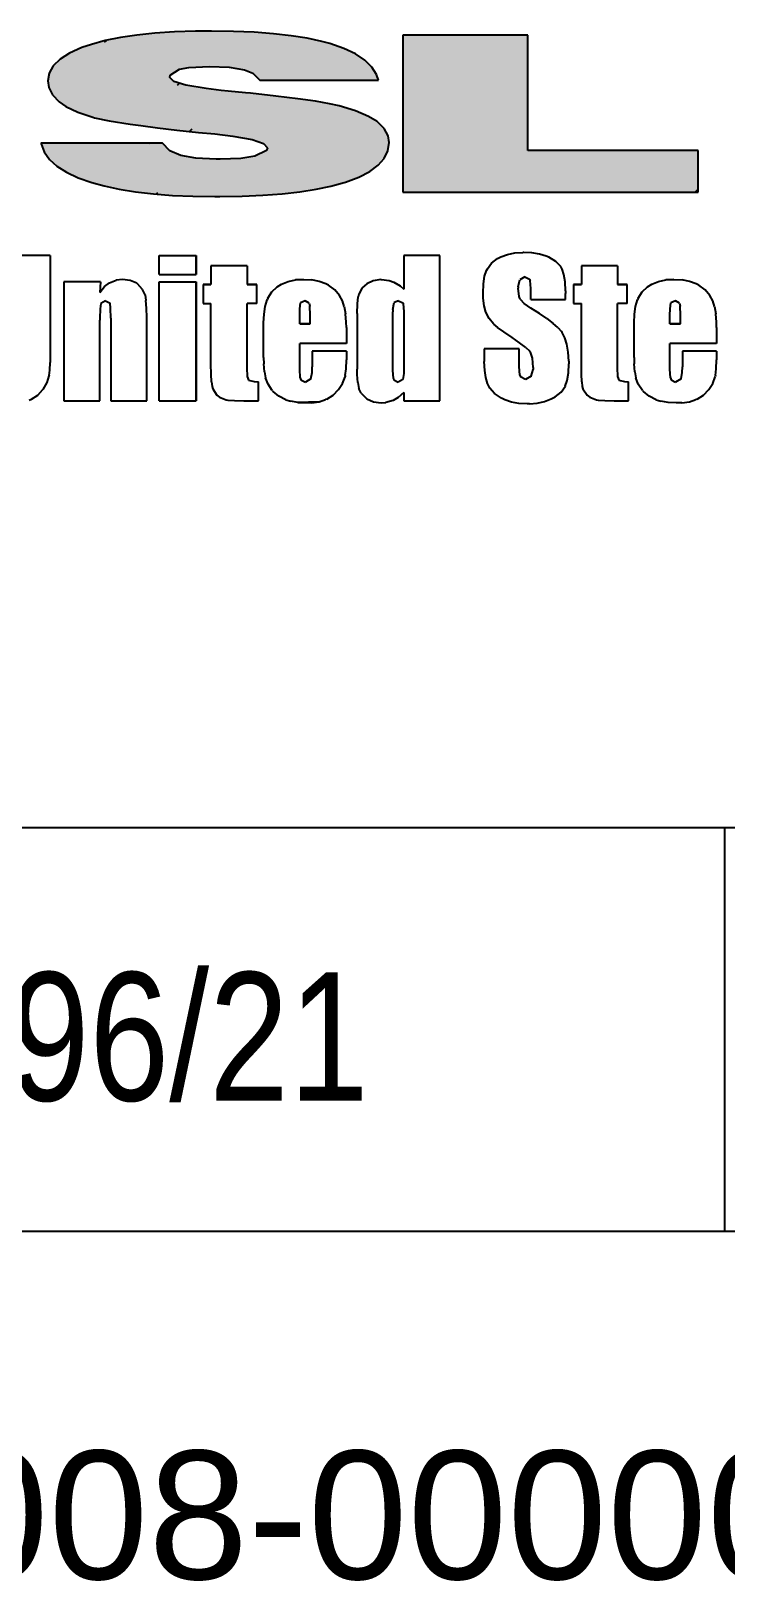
# Model space of a CAD drawing. Header units: millimetres. Extents: x -181 to 239, y -54 to 243.
# Drawn here: x 186.68 to 192.88, y 15.64 to 29.48 of the extents above; entities that cross this region are included whole.
import ezdxf

# ---------------------------------------------------------------- set-up
doc = ezdxf.new("R2010")
doc.units = ezdxf.units.MM
doc.styles.add('Arial', font='ARIAL.TTF', dxfattribs={"height": 0.2})

# ---------------------------------------------------------------- blocks, each defined once
blk = doc.blocks.new('Unknown-234525213-26950')
at = {"linetype": 'Continuous'}
for points in [[(188.488, 29.48), (188.291, 29.483), (186.878, 29.172)], [(188.291, 29.483), (188.148, 29.482), (186.878, 29.172)], [(188.148, 29.482), (187.961, 29.475), (186.878, 29.172)], [(188.672, 29.473), (188.488, 29.48), (186.878, 29.172)], [(187.961, 29.475), (187.786, 29.464), (186.878, 29.172)], [(188.843, 29.459), (188.672, 29.473), (186.878, 29.172)], [(187.786, 29.464), (187.625, 29.446), (186.878, 29.172)], [(189, 29.441), (188.843, 29.459), (186.878, 29.172)], [(187.625, 29.446), (187.477, 29.424), (186.878, 29.172)], [(189.144, 29.418), (189, 29.441), (186.878, 29.172)], [(187.477, 29.424), (187.342, 29.397), (186.878, 29.172)], [(189.275, 29.389), (189.144, 29.418), (186.878, 29.172)], [(187.342, 29.397), (187.219, 29.364), (186.878, 29.172)], [(189.347, 29.37), (189.275, 29.389), (186.878, 29.172)], [(189.471, 29.326), (189.347, 29.37), (186.878, 29.172)], [(187.219, 29.364), (187.133, 29.335), (186.878, 29.172)], [(191.114, 29.447), (189.997, 29.447), (191.114, 28.416)], [(189.997, 29.447), (189.997, 28.044), (191.114, 28.416)], [(187.133, 29.335), (187.024, 29.286), (186.878, 29.172)], [(189.575, 29.278), (189.471, 29.326), (186.878, 29.172)], [(187.024, 29.286), (186.939, 29.232), (186.878, 29.172)], [(189.658, 29.222), (189.575, 29.278), (186.878, 29.172)], [(189.721, 29.161), (189.658, 29.222), (186.878, 29.172)], [(186.842, 29.107), (186.83, 29.037), (186.878, 29.172)], [(186.83, 29.037), (186.838, 28.98), (186.878, 29.172)], [(186.838, 28.98), (186.872, 28.913), (186.878, 29.172)], [(186.872, 28.913), (186.931, 28.851), (186.878, 29.172)], [(186.931, 28.851), (186.991, 28.81), (186.878, 29.172)], [(186.991, 28.81), (187.097, 28.759), (186.878, 29.172)], [(187.097, 28.759), (187.231, 28.713), (186.878, 29.172)], [(187.231, 28.713), (187.245, 28.708), (186.878, 29.172)], [(187.245, 28.708), (187.378, 28.681), (186.878, 29.172)], [(187.378, 28.681), (187.564, 28.651), (186.878, 29.172)], [(187.564, 28.651), (187.659, 28.639), (186.878, 29.172)], [(187.659, 28.639), (187.808, 28.619), (186.878, 29.172)], [(187.808, 28.619), (187.98, 28.599), (186.878, 29.172)], [(187.98, 28.599), (188.175, 28.578), (186.878, 29.172)], [(188.175, 28.578), (188.319, 28.564), (186.878, 29.172)], [(188.319, 28.564), (188.482, 28.545), (186.878, 29.172)], [(188.482, 28.545), (188.653, 28.514), (186.878, 29.172)], [(188.653, 28.514), (188.755, 28.479), (186.878, 29.172)], [(188.755, 28.479), (189.606, 28.179), (186.878, 29.172)], [(189.606, 28.179), (189.703, 28.229), (186.878, 29.172)], [(189.703, 28.229), (189.778, 28.284), (186.878, 29.172)], [(189.778, 28.284), (189.832, 28.346), (186.878, 29.172)], [(189.832, 28.346), (189.865, 28.414), (186.878, 29.172)], [(189.865, 28.414), (189.875, 28.487), (186.878, 29.172)], [(189.875, 28.487), (189.866, 28.547), (186.878, 29.172)], [(189.866, 28.547), (189.83, 28.614), (186.878, 29.172)], [(189.83, 28.614), (189.769, 28.674), (186.878, 29.172)], [(189.769, 28.674), (189.691, 28.72), (186.878, 29.172)], [(189.691, 28.72), (189.576, 28.77), (186.878, 29.172)], [(189.576, 28.77), (188.243, 28.969), (186.878, 29.172)], [(188.243, 28.969), (188.062, 28.999), (186.878, 29.172)], [(188.062, 28.999), (187.954, 29.033), (186.878, 29.172)], [(187.954, 29.033), (187.918, 29.069), (186.878, 29.172)], [(187.918, 29.069), (187.922, 29.089), (186.878, 29.172)], [(187.922, 29.089), (188.006, 29.142), (186.878, 29.172)], [(188.006, 29.142), (188.087, 29.157), (186.878, 29.172)], [(188.087, 29.157), (188.273, 29.166), (186.878, 29.172)], [(188.273, 29.166), (189.721, 29.161), (186.878, 29.172)], [(188.447, 29.159), (189.721, 29.161), (188.273, 29.166)], [(189.764, 29.094), (189.721, 29.161), (188.447, 29.159)], [(188.586, 29.135), (189.781, 29.043), (188.447, 29.159)], [(189.781, 29.043), (189.764, 29.094), (188.447, 29.159)], [(188.658, 29.107), (189.781, 29.043), (188.586, 29.135)], [(188.721, 29.043), (189.781, 29.043), (188.658, 29.107)], [(188.376, 28.953), (188.243, 28.969), (189.576, 28.77)], [(188.438, 28.947), (188.376, 28.953), (189.576, 28.77)], [(188.594, 28.931), (188.438, 28.947), (189.576, 28.77)], [(188.638, 28.927), (188.594, 28.931), (189.576, 28.77)], [(188.866, 28.902), (188.638, 28.927), (189.576, 28.77)], [(189.06, 28.878), (188.866, 28.902), (189.576, 28.77)], [(189.219, 28.856), (189.06, 28.878), (189.576, 28.77)], [(189.344, 28.834), (189.219, 28.856), (189.576, 28.77)], [(189.431, 28.815), (189.344, 28.834), (189.576, 28.77)], [(187.854, 28.481), (186.768, 28.481), (187.92, 28.414)], [(187.92, 28.414), (186.768, 28.481), (188.017, 28.372)], [(188.017, 28.372), (186.768, 28.481), (188.151, 28.348)], [(186.768, 28.481), (186.77, 28.475), (188.151, 28.348)], [(186.77, 28.475), (186.798, 28.403), (188.151, 28.348)], [(188.151, 28.348), (186.798, 28.403), (188.333, 28.338)], [(186.798, 28.403), (186.845, 28.337), (188.333, 28.338)], [(188.678, 28.366), (188.125, 28.008), (188.781, 28.415)], [(188.125, 28.008), (188.319, 28.005), (188.781, 28.415)], [(188.319, 28.005), (188.366, 28.005), (188.781, 28.415)], [(188.366, 28.005), (188.564, 28.008), (188.781, 28.415)], [(188.564, 28.008), (188.749, 28.017), (188.781, 28.415)], [(188.781, 28.415), (188.749, 28.017), (188.789, 28.44)], [(188.749, 28.017), (188.921, 28.03), (188.789, 28.44)], [(188.789, 28.44), (189.224, 28.07), (188.755, 28.479)], [(189.224, 28.07), (189.355, 28.098), (188.755, 28.479)], [(189.355, 28.098), (189.474, 28.13), (188.755, 28.479)], [(189.474, 28.13), (189.487, 28.134), (188.755, 28.479)], [(189.487, 28.134), (189.606, 28.179), (188.755, 28.479)], [(188.921, 28.03), (189.079, 28.047), (188.789, 28.44)], [(189.079, 28.047), (189.224, 28.07), (188.789, 28.44)], [(191.114, 28.416), (189.997, 28.044), (192.632, 28.044)], [(192.632, 28.416), (191.114, 28.416), (192.632, 28.044)], [(188.333, 28.338), (186.845, 28.337), (188.369, 28.338)], [(186.845, 28.337), (186.911, 28.277), (188.369, 28.338)], [(188.369, 28.338), (186.911, 28.277), (188.553, 28.346)], [(186.911, 28.277), (186.996, 28.223), (188.553, 28.346)], [(186.996, 28.223), (187.1, 28.173), (188.553, 28.346)], [(187.1, 28.173), (187.224, 28.13), (188.553, 28.346)], [(188.553, 28.346), (187.224, 28.13), (188.678, 28.366)], [(187.224, 28.13), (187.332, 28.1), (188.678, 28.366)], [(187.332, 28.1), (187.467, 28.071), (188.678, 28.366)], [(187.467, 28.071), (187.613, 28.047), (188.678, 28.366)], [(187.613, 28.047), (187.772, 28.029), (188.678, 28.366)], [(187.772, 28.029), (187.942, 28.015), (188.678, 28.366)], [(187.942, 28.015), (188.125, 28.008), (188.678, 28.366)]]:
    blk.add_hatch(color=3, dxfattribs=at).paths.add_polyline_path(points)
at = {"color": 3, "linetype": 'Continuous'}
for p, q in [((188.148, 29.482), (187.961, 29.475)), ((188.291, 29.483), (188.148, 29.482)), ((188.488, 29.48), (188.291, 29.483)), ((188.672, 29.473), (188.488, 29.48)), ((187.219, 29.364), (187.133, 29.335)), ((187.342, 29.397), (187.219, 29.364)), ((187.336, 29.382), (187.354, 29.399)), ((187.477, 29.424), (187.342, 29.397)), ((187.625, 29.446), (187.477, 29.424)), ((187.786, 29.464), (187.625, 29.446)), ((187.961, 29.475), (187.786, 29.464)), ((188.843, 29.459), (188.672, 29.473)), ((189, 29.441), (188.843, 29.459)), ((189.144, 29.418), (189, 29.441)), ((189.275, 29.389), (189.144, 29.418)), ((189.347, 29.37), (189.275, 29.389)), ((189.471, 29.326), (189.347, 29.37)), ((189.997, 29.447), (189.997, 28.044)), ((191.114, 29.447), (189.997, 29.447)), ((191.114, 28.416), (191.114, 29.447)), ((186.939, 29.232), (186.878, 29.172)), ((187.024, 29.286), (186.939, 29.232)), ((187.133, 29.335), (187.024, 29.286)), ((189.575, 29.278), (189.471, 29.326)), ((189.658, 29.222), (189.575, 29.278)), ((189.721, 29.161), (189.658, 29.222)), ((186.842, 29.107), (186.83, 29.037)), ((186.878, 29.172), (186.842, 29.107)), ((187.918, 29.069), (187.922, 29.089)), ((187.954, 29.033), (187.918, 29.069)), ((187.922, 29.089), (188.006, 29.142)), ((188.006, 29.142), (188.087, 29.157)), ((188.087, 29.157), (188.273, 29.166)), ((188.273, 29.166), (188.447, 29.159)), ((188.447, 29.159), (188.586, 29.135)), ((188.586, 29.135), (188.658, 29.107)), ((188.658, 29.107), (188.721, 29.043)), ((189.764, 29.094), (189.721, 29.161)), ((189.781, 29.043), (189.764, 29.094)), ((186.83, 29.037), (186.838, 28.98)), ((186.838, 28.98), (186.872, 28.913)), ((188.062, 28.999), (187.954, 29.033)), ((187.988, 28.999), (188.005, 29.017)), ((188.243, 28.969), (188.062, 28.999)), ((188.376, 28.953), (188.243, 28.969)), ((188.438, 28.947), (188.376, 28.953)), ((188.594, 28.931), (188.438, 28.947)), ((188.638, 28.927), (188.594, 28.931)), ((188.866, 28.902), (188.638, 28.927)), ((188.721, 29.043), (189.781, 29.043)), ((186.872, 28.913), (186.931, 28.851)), ((186.931, 28.851), (186.991, 28.81)), ((186.991, 28.81), (187.097, 28.759)), ((189.06, 28.878), (188.866, 28.902)), ((189.219, 28.856), (189.06, 28.878)), ((189.344, 28.834), (189.219, 28.856)), ((189.431, 28.815), (189.344, 28.834)), ((189.576, 28.77), (189.431, 28.815)), ((187.097, 28.759), (187.231, 28.713)), ((187.231, 28.713), (187.245, 28.708)), ((187.245, 28.708), (187.378, 28.681)), ((187.378, 28.681), (187.564, 28.651)), ((187.564, 28.651), (187.659, 28.639)), ((189.691, 28.72), (189.576, 28.77)), ((189.769, 28.674), (189.691, 28.72)), ((189.83, 28.614), (189.769, 28.674)), ((187.659, 28.639), (187.808, 28.619)), ((187.808, 28.619), (187.98, 28.599)), ((187.98, 28.599), (188.175, 28.578)), ((188.094, 28.587), (188.118, 28.61)), ((188.175, 28.578), (188.319, 28.564)), ((188.319, 28.564), (188.482, 28.545)), ((188.482, 28.545), (188.653, 28.514)), ((188.653, 28.514), (188.755, 28.479)), ((189.866, 28.547), (189.83, 28.614)), ((189.875, 28.487), (189.866, 28.547)), ((187.854, 28.481), (186.768, 28.481)), ((186.768, 28.481), (186.77, 28.475)), ((186.77, 28.475), (186.798, 28.403)), ((186.798, 28.403), (186.845, 28.337)), ((187.727, 28.476), (187.732, 28.481)), ((187.92, 28.414), (187.854, 28.481)), ((188.017, 28.372), (187.92, 28.414)), ((188.151, 28.348), (188.017, 28.372)), ((188.781, 28.415), (188.678, 28.366)), ((188.755, 28.479), (188.789, 28.44)), ((188.789, 28.44), (188.781, 28.415)), ((189.832, 28.346), (189.865, 28.414)), ((189.865, 28.414), (189.875, 28.487)), ((192.632, 28.416), (191.114, 28.416)), ((192.632, 28.044), (192.632, 28.416)), ((186.845, 28.337), (186.911, 28.277)), ((186.911, 28.277), (186.996, 28.223)), ((188.333, 28.338), (188.151, 28.348)), ((188.369, 28.338), (188.333, 28.338)), ((188.553, 28.346), (188.369, 28.338)), ((188.678, 28.366), (188.553, 28.346)), ((189.703, 28.229), (189.778, 28.284)), ((189.778, 28.284), (189.832, 28.346)), ((186.996, 28.223), (187.1, 28.173)), ((187.1, 28.173), (187.224, 28.13)), ((187.224, 28.13), (187.332, 28.1)), ((187.332, 28.1), (187.467, 28.071)), ((189.224, 28.07), (189.355, 28.098)), ((189.355, 28.098), (189.474, 28.13)), ((189.474, 28.13), (189.487, 28.134)), ((189.487, 28.134), (189.606, 28.179)), ((189.606, 28.179), (189.703, 28.229)), ((187.467, 28.071), (187.613, 28.047)), ((187.613, 28.047), (187.772, 28.029)), ((187.772, 28.029), (187.942, 28.015)), ((187.797, 28.027), (187.812, 28.042)), ((187.942, 28.015), (188.125, 28.008)), ((188.125, 28.008), (188.319, 28.005)), ((188.319, 28.005), (188.366, 28.005)), ((188.366, 28.005), (188.564, 28.008)), ((188.564, 28.008), (188.749, 28.017)), ((188.749, 28.017), (188.921, 28.03)), ((188.921, 28.03), (189.079, 28.047)), ((189.079, 28.047), (189.224, 28.07)), ((189.997, 28.044), (192.632, 28.044)), ((192.606, 28.044), (192.632, 28.07)), ((186.852, 27.48), (186.517, 27.48)), ((186.852, 27.48), (186.852, 26.611)), ((187.824, 27.31), (187.824, 27.48)), ((187.824, 27.48), (188.155, 27.48)), ((188.155, 27.48), (188.155, 27.31)), ((188.155, 27.31), (188.155, 27.48)), ((188.155, 27.48), (188.155, 27.48)), ((188.155, 27.31), (188.155, 27.48)), ((190.329, 27.48), (190.008, 27.48)), ((190.008, 27.48), (190.008, 27.178)), ((190.329, 26.18), (190.329, 27.48)), ((190.752, 27.36), (190.789, 27.411)), ((190.789, 27.411), (190.842, 27.452)), ((190.842, 27.452), (190.873, 27.468)), ((190.873, 27.468), (190.931, 27.489)), ((190.931, 27.489), (190.996, 27.502)), ((190.996, 27.502), (191.069, 27.506)), ((191.077, 27.506), (191.069, 27.506)), ((191.15, 27.503), (191.077, 27.506)), ((191.218, 27.492), (191.15, 27.503)), ((191.277, 27.474), (191.218, 27.492)), ((191.3, 27.464), (191.277, 27.474)), ((191.363, 27.426), (191.3, 27.464)), ((191.407, 27.381), (191.363, 27.426)), ((187.495, 27.264), (187.439, 27.258)), ((187.566, 27.256), (187.495, 27.264)), ((187.824, 27.31), (188.155, 27.31)), ((188.609, 27.387), (188.286, 27.387)), ((188.286, 27.387), (188.286, 27.22)), ((188.609, 27.387), (188.609, 27.22)), ((189.041, 27.26), (189.112, 27.264)), ((189.041, 27.26), (189.112, 27.264)), ((189.112, 27.264), (189.041, 27.26)), ((189.112, 27.264), (189.186, 27.26)), ((189.112, 27.264), (189.112, 27.264)), ((189.801, 27.264), (189.734, 27.254)), ((189.801, 27.264), (189.809, 27.264)), ((189.809, 27.264), (189.876, 27.257)), ((190.717, 27.225), (190.728, 27.293)), ((190.728, 27.293), (190.745, 27.346)), ((190.745, 27.346), (190.752, 27.36)), ((191.088, 27.287), (191.043, 27.262)), ((191.088, 27.287), (191.128, 27.268)), ((191.128, 27.268), (191.133, 27.257)), ((191.421, 27.357), (191.407, 27.381)), ((191.436, 27.309), (191.421, 27.357)), ((191.446, 27.245), (191.436, 27.309)), ((191.913, 27.387), (191.591, 27.387)), ((191.591, 27.387), (191.591, 27.22)), ((191.913, 27.387), (191.913, 27.22)), ((192.345, 27.26), (192.416, 27.264)), ((192.345, 27.26), (192.416, 27.264)), ((192.416, 27.264), (192.345, 27.26)), ((192.416, 27.264), (192.49, 27.26)), ((192.416, 27.264), (192.416, 27.264)), ((187.299, 27.245), (186.972, 27.245)), ((186.972, 27.245), (186.972, 26.18)), ((187.299, 27.245), (187.293, 27.148)), ((187.293, 27.148), (187.336, 27.202)), ((187.293, 27.148), (187.293, 27.148)), ((187.336, 27.202), (187.379, 27.235)), ((187.379, 27.235), (187.439, 27.258)), ((187.623, 27.231), (187.566, 27.256)), ((187.623, 27.231), (187.63, 27.225)), ((187.676, 27.176), (187.63, 27.225)), ((187.698, 27.127), (187.676, 27.176)), ((187.698, 27.127), (187.706, 27.076)), ((187.824, 26.18), (187.824, 27.245)), ((187.824, 27.245), (188.155, 27.245)), ((188.155, 27.245), (188.155, 26.18)), ((188.155, 26.18), (188.155, 27.245)), ((188.155, 27.245), (188.155, 27.245)), ((188.155, 26.18), (188.155, 27.245)), ((188.217, 27.22), (188.217, 27.051)), ((188.217, 27.22), (188.217, 27.22)), ((188.217, 27.22), (188.286, 27.22)), ((188.286, 27.22), (188.217, 27.22)), ((188.286, 27.22), (188.217, 27.22)), ((188.695, 27.22), (188.609, 27.22)), ((188.609, 27.22), (188.695, 27.22)), ((188.609, 27.22), (188.695, 27.22)), ((188.695, 27.051), (188.695, 27.22)), ((188.695, 27.22), (188.695, 27.22)), ((188.793, 27.098), (188.829, 27.153)), ((188.829, 27.153), (188.877, 27.199)), ((188.877, 27.199), (188.916, 27.222)), ((188.916, 27.222), (188.975, 27.246)), ((188.975, 27.246), (189.041, 27.26)), ((189.252, 27.247), (189.186, 27.26)), ((189.311, 27.226), (189.252, 27.247)), ((189.336, 27.213), (189.311, 27.226)), ((189.391, 27.172), (189.336, 27.213)), ((189.434, 27.122), (189.391, 27.172)), ((189.605, 27.135), (189.598, 27.109)), ((189.635, 27.19), (189.605, 27.135)), ((189.676, 27.226), (189.635, 27.19)), ((189.734, 27.254), (189.676, 27.226)), ((189.876, 27.257), (189.919, 27.242)), ((189.919, 27.242), (189.974, 27.209)), ((189.974, 27.209), (190.008, 27.178)), ((190.714, 27.142), (190.717, 27.225)), ((190.714, 27.099), (190.714, 27.142)), ((191.027, 27.2), (191.043, 27.262)), ((191.027, 27.2), (191.027, 27.186)), ((191.035, 27.113), (191.027, 27.186)), ((191.139, 27.183), (191.133, 27.257)), ((191.139, 27.086), (191.139, 27.183)), ((191.45, 27.164), (191.446, 27.245)), ((191.45, 27.164), (191.45, 27.138)), ((191.45, 27.086), (191.45, 27.138)), ((191.521, 27.22), (191.521, 27.051)), ((191.521, 27.22), (191.521, 27.22)), ((191.521, 27.22), (191.591, 27.22)), ((191.591, 27.22), (191.521, 27.22)), ((191.591, 27.22), (191.521, 27.22)), ((191.999, 27.22), (191.913, 27.22)), ((191.913, 27.22), (191.999, 27.22)), ((191.913, 27.22), (191.999, 27.22)), ((191.999, 27.051), (191.999, 27.22)), ((191.999, 27.22), (191.999, 27.22)), ((192.098, 27.098), (192.133, 27.153)), ((192.133, 27.153), (192.181, 27.199)), ((192.181, 27.199), (192.22, 27.222)), ((192.22, 27.222), (192.279, 27.246)), ((192.279, 27.246), (192.345, 27.26)), ((192.556, 27.247), (192.49, 27.26)), ((192.615, 27.226), (192.556, 27.247)), ((192.64, 27.213), (192.615, 27.226)), ((192.695, 27.172), (192.64, 27.213)), ((192.738, 27.122), (192.695, 27.172)), ((187.296, 27.003), (187.293, 26.92)), ((187.302, 27.049), (187.296, 27.003)), ((187.345, 27.075), (187.302, 27.049)), ((187.345, 27.075), (187.385, 27.052)), ((187.39, 27.008), (187.385, 27.052)), ((187.392, 26.918), (187.39, 27.008)), ((187.711, 27.008), (187.706, 27.076)), ((187.713, 26.926), (187.711, 27.008)), ((188.217, 27.051), (188.286, 27.051)), ((188.286, 26.51), (188.286, 27.051)), ((188.609, 26.481), (188.609, 27.051)), ((188.695, 27.051), (188.609, 27.051)), ((188.76, 26.956), (188.77, 27.024)), ((188.77, 27.024), (188.787, 27.082)), ((188.793, 27.098), (188.787, 27.082)), ((189.078, 26.945), (189.079, 27.004)), ((189.079, 27.004), (189.085, 27.056)), ((189.127, 27.075), (189.085, 27.056)), ((189.163, 27.052), (189.127, 27.075)), ((189.163, 27.052), (189.168, 27.026)), ((189.172, 26.945), (189.168, 27.026)), ((189.459, 27.075), (189.434, 27.122)), ((189.475, 27.023), (189.459, 27.075)), ((189.475, 27.023), (189.487, 26.959)), ((189.589, 26.961), (189.592, 27.046)), ((189.592, 27.046), (189.598, 27.109)), ((189.91, 26.998), (189.92, 27.058)), ((189.91, 26.998), (189.91, 26.977)), ((189.958, 27.075), (189.92, 27.058)), ((189.958, 27.075), (189.998, 27.056)), ((189.998, 27.056), (190.001, 27.049)), ((190.001, 27.049), (190.008, 26.977)), ((190.724, 27.029), (190.714, 27.099)), ((190.74, 26.972), (190.724, 27.029)), ((191.045, 27.089), (191.035, 27.113)), ((191.045, 27.089), (191.08, 27.049)), ((191.139, 27.009), (191.08, 27.049)), ((191.139, 27.086), (191.45, 27.086)), ((191.217, 26.961), (191.139, 27.009)), ((191.521, 27.051), (191.591, 27.051)), ((191.591, 26.51), (191.591, 27.051)), ((191.913, 26.481), (191.913, 27.051)), ((191.999, 27.051), (191.913, 27.051)), ((192.064, 26.956), (192.074, 27.024)), ((192.074, 27.024), (192.091, 27.082)), ((192.098, 27.098), (192.091, 27.082)), ((192.382, 26.945), (192.383, 27.004)), ((192.383, 27.004), (192.39, 27.056)), ((192.431, 27.075), (192.39, 27.056)), ((192.467, 27.052), (192.431, 27.075)), ((192.467, 27.052), (192.472, 27.026)), ((192.476, 26.945), (192.472, 27.026)), ((192.763, 27.075), (192.738, 27.122)), ((192.779, 27.023), (192.763, 27.075)), ((192.779, 27.023), (192.791, 26.959)), ((187.293, 26.92), (187.293, 26.9)), ((187.293, 26.18), (187.293, 26.9)), ((187.392, 26.918), (187.392, 26.18)), ((187.713, 26.18), (187.713, 26.926)), ((188.756, 26.878), (188.76, 26.956)), ((188.756, 26.567), (188.756, 26.878)), ((189.078, 26.868), (189.078, 26.945)), ((189.078, 26.868), (189.078, 26.868)), ((189.078, 26.868), (189.172, 26.868)), ((189.172, 26.868), (189.078, 26.868)), ((189.172, 26.868), (189.078, 26.868)), ((189.172, 26.868), (189.172, 26.945)), ((189.493, 26.884), (189.487, 26.959)), ((189.494, 26.835), (189.493, 26.884)), ((189.589, 26.961), (189.589, 26.463)), ((189.91, 26.456), (189.91, 26.977)), ((190.008, 26.977), (190.008, 26.484)), ((190.768, 26.917), (190.74, 26.972)), ((190.808, 26.868), (190.768, 26.917)), ((190.808, 26.868), (190.808, 26.867)), ((190.808, 26.867), (190.844, 26.837)), ((191.283, 26.915), (191.217, 26.961)), ((191.283, 26.915), (191.338, 26.873)), ((191.381, 26.835), (191.338, 26.873)), ((192.061, 26.878), (192.064, 26.956)), ((192.061, 26.567), (192.061, 26.878)), ((192.382, 26.868), (192.382, 26.945)), ((192.382, 26.868), (192.382, 26.868)), ((192.382, 26.868), (192.476, 26.868)), ((192.476, 26.868), (192.382, 26.868)), ((192.476, 26.868), (192.382, 26.868)), ((192.476, 26.868), (192.476, 26.945)), ((192.797, 26.884), (192.791, 26.959)), ((192.798, 26.835), (192.797, 26.884)), ((189.494, 26.835), (189.494, 26.694)), ((190.899, 26.796), (190.844, 26.837)), ((190.973, 26.746), (190.899, 26.796)), ((191.04, 26.7), (190.973, 26.746)), ((191.381, 26.835), (191.413, 26.8)), ((191.42, 26.79), (191.413, 26.8)), ((191.445, 26.743), (191.42, 26.79)), ((191.462, 26.686), (191.445, 26.743)), ((192.798, 26.835), (192.798, 26.694)), ((186.852, 26.611), (186.851, 26.524)), ((189.078, 26.463), (189.078, 26.694)), ((189.494, 26.694), (189.078, 26.694)), ((189.494, 26.625), (189.189, 26.625)), ((189.189, 26.625), (189.189, 26.484)), ((189.494, 26.625), (189.494, 26.546)), ((191.035, 26.646), (190.724, 26.646)), ((190.724, 26.646), (190.724, 26.561)), ((191.035, 26.488), (191.035, 26.646)), ((191.096, 26.658), (191.04, 26.7)), ((191.096, 26.658), (191.129, 26.628)), ((191.129, 26.628), (191.138, 26.617)), ((191.154, 26.562), (191.138, 26.617)), ((191.474, 26.616), (191.462, 26.686)), ((191.478, 26.535), (191.474, 26.616)), ((192.382, 26.463), (192.382, 26.694)), ((192.798, 26.694), (192.382, 26.694)), ((192.798, 26.625), (192.493, 26.625)), ((192.493, 26.625), (192.493, 26.484)), ((192.798, 26.625), (192.798, 26.546)), ((186.842, 26.406), (186.847, 26.455)), ((186.847, 26.455), (186.851, 26.524)), ((188.287, 26.42), (188.286, 26.51)), ((188.612, 26.392), (188.609, 26.481)), ((188.756, 26.567), (188.758, 26.511)), ((188.763, 26.441), (188.758, 26.511)), ((188.763, 26.441), (188.773, 26.386)), ((189.083, 26.386), (189.078, 26.463)), ((189.177, 26.378), (189.188, 26.433)), ((189.188, 26.433), (189.189, 26.484)), ((189.484, 26.406), (189.491, 26.467)), ((189.491, 26.467), (189.494, 26.546)), ((189.589, 26.417), (189.589, 26.463)), ((189.916, 26.381), (189.91, 26.456)), ((190.008, 26.484), (190.007, 26.425)), ((190.724, 26.561), (190.724, 26.531)), ((190.729, 26.453), (190.724, 26.531)), ((190.738, 26.389), (190.729, 26.453)), ((191.041, 26.411), (191.035, 26.488)), ((191.144, 26.4), (191.16, 26.462)), ((191.16, 26.479), (191.154, 26.562)), ((191.16, 26.479), (191.16, 26.462)), ((191.475, 26.43), (191.479, 26.513)), ((191.478, 26.535), (191.479, 26.513)), ((191.592, 26.42), (191.591, 26.51)), ((191.916, 26.392), (191.913, 26.481)), ((192.061, 26.567), (192.062, 26.511)), ((192.067, 26.441), (192.062, 26.511)), ((192.067, 26.441), (192.077, 26.386)), ((192.387, 26.386), (192.382, 26.463)), ((192.482, 26.378), (192.492, 26.433)), ((192.492, 26.433), (192.493, 26.484)), ((192.788, 26.406), (192.795, 26.467)), ((192.795, 26.467), (192.798, 26.546)), ((186.787, 26.282), (186.823, 26.344)), ((186.823, 26.344), (186.842, 26.404)), ((186.842, 26.406), (186.842, 26.404)), ((188.29, 26.351), (188.287, 26.42)), ((188.29, 26.351), (188.295, 26.309)), ((188.295, 26.309), (188.301, 26.287)), ((188.612, 26.392), (188.62, 26.365)), ((188.62, 26.365), (188.671, 26.353)), ((188.671, 26.353), (188.709, 26.352)), ((188.709, 26.18), (188.709, 26.352)), ((188.795, 26.329), (188.773, 26.386)), ((188.833, 26.273), (188.795, 26.329)), ((189.083, 26.386), (189.088, 26.37)), ((189.088, 26.37), (189.128, 26.349)), ((189.177, 26.378), (189.128, 26.349)), ((189.424, 26.282), (189.459, 26.337)), ((189.459, 26.337), (189.482, 26.395)), ((189.484, 26.406), (189.482, 26.395)), ((189.595, 26.344), (189.589, 26.417)), ((189.595, 26.344), (189.605, 26.292)), ((189.916, 26.381), (189.919, 26.37)), ((189.919, 26.37), (189.956, 26.349)), ((189.998, 26.373), (189.956, 26.349)), ((190.007, 26.425), (189.998, 26.373)), ((190.753, 26.335), (190.738, 26.389)), ((190.774, 26.293), (190.753, 26.335)), ((190.817, 26.246), (190.774, 26.293)), ((191.041, 26.411), (191.048, 26.394)), ((191.094, 26.373), (191.048, 26.394)), ((191.144, 26.4), (191.094, 26.373)), ((191.094, 26.373), (191.094, 26.373)), ((191.411, 26.26), (191.446, 26.308)), ((191.448, 26.311), (191.446, 26.308)), ((191.448, 26.311), (191.464, 26.363)), ((191.464, 26.363), (191.475, 26.43)), ((191.594, 26.351), (191.592, 26.42)), ((191.594, 26.351), (191.599, 26.309)), ((191.599, 26.309), (191.605, 26.287)), ((191.916, 26.392), (191.924, 26.365)), ((191.924, 26.365), (191.975, 26.353)), ((191.975, 26.353), (192.013, 26.352)), ((192.013, 26.18), (192.013, 26.352)), ((192.099, 26.329), (192.077, 26.386)), ((192.137, 26.273), (192.099, 26.329)), ((192.387, 26.386), (192.392, 26.37)), ((192.392, 26.37), (192.432, 26.349)), ((192.482, 26.378), (192.432, 26.349)), ((192.728, 26.282), (192.763, 26.337)), ((192.763, 26.337), (192.786, 26.395)), ((192.788, 26.406), (192.786, 26.395)), ((186.663, 26.186), (186.684, 26.196)), ((186.684, 26.196), (186.74, 26.233)), ((186.74, 26.233), (186.786, 26.282)), ((186.787, 26.282), (186.786, 26.282)), ((186.972, 26.18), (187.293, 26.18)), ((187.392, 26.18), (187.713, 26.18)), ((187.824, 26.18), (188.155, 26.18)), ((188.301, 26.287), (188.339, 26.233)), ((188.339, 26.233), (188.361, 26.215)), ((188.361, 26.215), (188.422, 26.19)), ((188.422, 26.19), (188.437, 26.188)), ((188.437, 26.188), (188.496, 26.183)), ((188.496, 26.183), (188.579, 26.18)), ((188.579, 26.18), (188.709, 26.18)), ((188.833, 26.273), (188.842, 26.264)), ((188.891, 26.223), (188.842, 26.264)), ((188.955, 26.191), (188.891, 26.223)), ((188.955, 26.191), (188.997, 26.178)), ((189.062, 26.165), (188.997, 26.178)), ((189.252, 26.173), (189.062, 26.165)), ((189.252, 26.173), (189.062, 26.165)), ((189.062, 26.165), (189.183, 26.163)), ((189.134, 26.162), (189.062, 26.165)), ((189.062, 26.165), (189.183, 26.163)), ((189.183, 26.163), (189.134, 26.162)), ((189.183, 26.163), (189.252, 26.173)), ((189.252, 26.173), (189.309, 26.192)), ((189.321, 26.197), (189.309, 26.192)), ((189.321, 26.197), (189.377, 26.233)), ((189.377, 26.233), (189.424, 26.282)), ((189.625, 26.251), (189.605, 26.292)), ((189.625, 26.251), (189.675, 26.201)), ((189.675, 26.201), (189.678, 26.199)), ((189.678, 26.199), (189.736, 26.171)), ((189.736, 26.171), (189.805, 26.162)), ((189.805, 26.162), (189.847, 26.165)), ((189.911, 26.185), (189.847, 26.165)), ((189.955, 26.211), (189.911, 26.185)), ((190.008, 26.257), (189.955, 26.211)), ((190.008, 26.257), (190.008, 26.18)), ((190.008, 26.18), (190.329, 26.18)), ((190.878, 26.204), (190.817, 26.246)), ((190.907, 26.19), (190.878, 26.204)), ((190.967, 26.17), (190.907, 26.19)), ((191.034, 26.157), (190.967, 26.17)), ((191.107, 26.153), (191.034, 26.157)), ((191.129, 26.153), (191.198, 26.16)), ((191.198, 26.16), (191.262, 26.175)), ((191.262, 26.175), (191.321, 26.199)), ((191.321, 26.199), (191.358, 26.218)), ((191.358, 26.218), (191.411, 26.26)), ((191.605, 26.287), (191.644, 26.233)), ((191.644, 26.233), (191.666, 26.215)), ((191.666, 26.215), (191.726, 26.19)), ((191.726, 26.19), (191.741, 26.188)), ((191.741, 26.188), (191.8, 26.183)), ((191.8, 26.183), (191.883, 26.18)), ((191.883, 26.18), (192.013, 26.18)), ((192.137, 26.273), (192.146, 26.264)), ((192.195, 26.223), (192.146, 26.264)), ((192.259, 26.191), (192.195, 26.223)), ((192.259, 26.191), (192.301, 26.178)), ((192.367, 26.165), (192.301, 26.178)), ((192.438, 26.162), (192.367, 26.165)), ((192.487, 26.163), (192.438, 26.162)), ((192.487, 26.163), (192.556, 26.173)), ((192.556, 26.173), (192.613, 26.192)), ((192.625, 26.197), (192.613, 26.192)), ((192.625, 26.197), (192.681, 26.233)), ((192.681, 26.233), (192.728, 26.282)), ((191.129, 26.153), (191.107, 26.153))]:
    blk.add_line(p, q, dxfattribs=at)
at = {"color": 7, "linetype": 'Continuous'}
for p, q in [((155.916, 22.372), (223.809, 22.372)), ((192.87, 18.768), (192.87, 22.372)), ((155.916, 18.768), (223.809, 18.768))]:
    blk.add_line(p, q, dxfattribs=at)
at = {"color": 7, "linetype": 'Continuous', "style": 'Arial', "width": 0.8}
blk.add_text('LTC/C/NFS/5496/21', height=1.14609, dxfattribs=at).set_placement((178.091, 19.933))
at = {"color": 6, "linetype": 'Continuous', "style": 'Arial'}
blk.add_text('215777C008-00000-PO-1800-20301-NFS520', height=1.14609, dxfattribs=at).set_placement((179.448, 15.661))

msp = doc.modelspace()

# ---------------------------------------------------------------- block references
msp.add_blockref('Unknown-234525213-26950', (0, 0))

doc.saveas('drawing.dxf')
